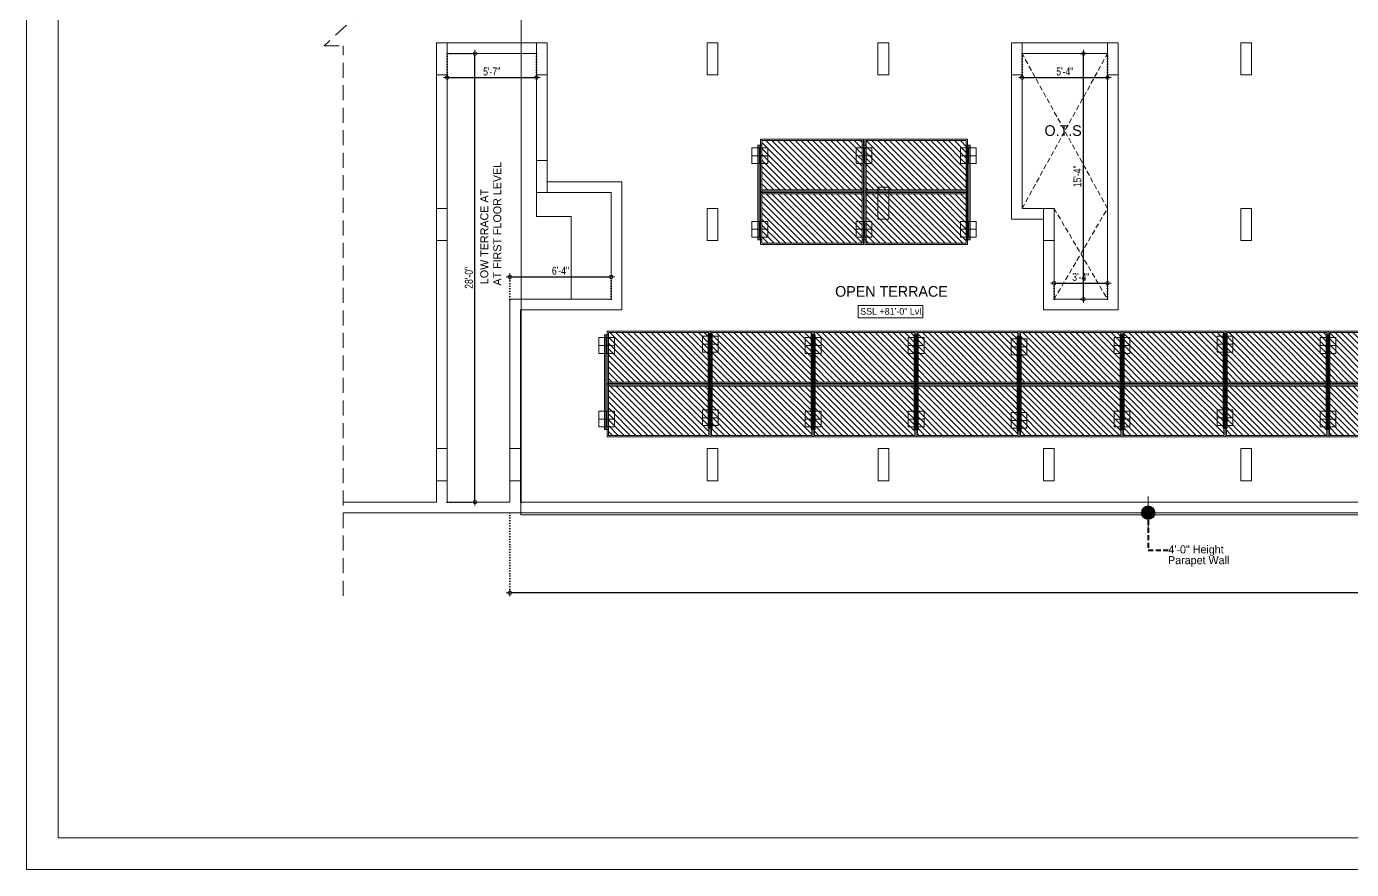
# Model space of a CAD drawing. Header units: inches. Extents: x 13 to 21264, y -72369 to -55.
# Drawn here: x 13323 to 14316, y -72369 to -71737 of the extents above; entities that cross this region are included whole.
import ezdxf

# ---------------------------------------------------------------- set-up
doc = ezdxf.new("R2010")
doc.units = ezdxf.units.IN
doc.header["$LTSCALE"] = 15
doc.header["$MEASUREMENT"] = 0
doc.header["$PDMODE"] = 34
doc.linetypes.add('DOT2', pattern=[0.125, 0, -0.125])
doc.linetypes.add('HIDDEN', pattern=[0.375, 0.25, -0.125])
doc.layers.get('0').update_dxf_attribs({"linetype": 'CONTINUOUS', "lineweight": 13})
doc.layers.get('DEFPOINTS').update_dxf_attribs({"linetype": 'CONTINUOUS', "lineweight": 13})
doc.layers.add('1', color=8, linetype='CONTINUOUS')
doc.layers.add('EL-Lighting', color=7, linetype='CONTINUOUS')
for name, color, linetype, lineweight in [('1P', 252, 'CONTINUOUS', 13), ('A-Wall', 7, 'CONTINUOUS', 40), ('INNER DIM', 30, 'CONTINUOUS', 13), ('parapet wall', 4, 'CONTINUOUS', 13), ('TEXT', 4, 'CONTINUOUS', 13), ('TYPICAL COL ELEVATION', 8, 'CONTINUOUS', 40)]:
    doc.layers.add(name, color=color, linetype=linetype, lineweight=lineweight)
doc.layers.add('LEVLE TEXT', color=7, linetype='CONTINUOUS', true_color=0x0066cc)
doc.styles.add('rob', font='')
doc.styles.add('RS', font='', dxfattribs={"width": 0.8})
doc.styles.get('rob').set_extended_font_data('Century Gothic')
doc.styles.get('RS').set_extended_font_data('Century Gothic')
doc.dimstyles.new('SECTION DIM', dxfattribs={"dimscale": 0.6, "dimtxt": 9, "dimasz": 2, "dimexe": 0, "dimexo": 0, "dimgap": 1, "dimtad": 1, "dimzin": 3, "dimdsep": 46, "dimlunit": 4, "dimtxsty": 'RS', "dimblk1": 'CUT', "dimblk2": 'CUT', "dimsah": 1, "dimcen": 0, "dimclrd": 251, "dimclre": 21, "dimclrt": 4, "dimadec": 0, "dimazin": 0, "dimtfac": 1, "dimtix": 1, "dimtofl": 0, "dimtmove": 2, "dimatfit": 3, "dimfxl": 0, "dimtolj": 1, "dimtzin": 3, "dimarcsym": 0})
doc.dimstyles.new('WORKING DIM-altura', dxfattribs={"dimscale": 0, "dimtxt": 6, "dimasz": 1.5, "dimexe": 0, "dimexo": 0, "dimgap": 2, "dimtad": 1, "dimzin": 3, "dimdsep": 46, "dimlunit": 4, "dimtxsty": 'RS', "dimblk1": 'CUT-15', "dimblk2": 'CUT-15', "dimsah": 1, "dimcen": 0, "dimclrd": 49, "dimclre": 109, "dimclrt": 41, "dimadec": 0, "dimazin": 0, "dimtfac": 0.75, "dimtix": 1, "dimtofl": 0, "dimtmove": 2, "dimatfit": 2, "dimldrblk": 'CUT-15', "dimfxl": 1, "dimtolj": 1, "dimtzin": 3, "dimlwd": -1, "dimlwe": -1, "dimarcsym": 0})

# ---------------------------------------------------------------- blocks, each defined once
blk = doc.blocks.new('CUT')
at = {"layer": 'INNER DIM', "color": 8}
blk.add_line((-1.8, 0), (1.8, 0), dxfattribs=at)
at = {"layer": 'INNER DIM', "color": 9}
blk.add_line((0, 1.8), (0, -1.8), dxfattribs=at)
blk.add_circle((0, 0), 0.9, dxfattribs=at)
blk = doc.blocks.new('*D229')
at = {"layer": 'DEFPOINTS', "color": 0, "transparency": 16777216}
for p in [(13685.04, -72101.64, 0.01), (16236.03, -72131.64), (13685.04, -72161.64)]:
    blk.add_point(p, dxfattribs=at)
at = {"layer": 'INNER DIM', "color": 8, "linetype": 'DOT2', "lineweight": -2, "transparency": 16777216}
for p, q in [((13685.04, -72101.64), (13685.04, -72161.64)), ((16236.03, -72131.64), (16236.03, -72161.64))]:
    blk.add_line(p, q, dxfattribs=at)
at = {"layer": 'INNER DIM', "color": 251, "lineweight": -2, "transparency": 16777216}
blk.add_line((16234.53, -72161.64), (13686.54, -72161.64), dxfattribs=at)
at = {"layer": 'INNER DIM', "color": 251, "lineweight": -2, "transparency": 16777216, "xscale": 1.5, "yscale": 1.5, "zscale": 1.5, "rotation": 180}
blk.add_blockref('CUT', (13685.04, -72161.64), dxfattribs=at)
at = {"layer": 'INNER DIM', "color": 251, "lineweight": -2, "transparency": 16777216, "xscale": 1.5, "yscale": 1.5, "zscale": 1.5}
blk.add_blockref('CUT', (16236.03, -72161.64), dxfattribs=at)
at = {"layer": 'INNER DIM', "color": 7, "lineweight": 0, "transparency": 16777216, "insert": (14960.53, -72156.47), "char_height": 7, "attachment_point": 5, "style": 'RS'}
blk.add_mtext('\\A1;212\'-7"', dxfattribs=at)
blk = doc.blocks.new('*D250')
at = {"layer": 'DEFPOINTS', "color": 0, "transparency": 16777216}
for p in [(14069.03, -71757.63, 0), (14133.03, -71757.63, 0), (14133.03, -71775.63)]:
    blk.add_point(p, dxfattribs=at)
at = {"layer": 'INNER DIM', "color": 21, "linetype": 'DOT2', "lineweight": -2, "transparency": 16777216}
for p, q in [((14069.03, -71757.63), (14069.03, -71775.63)), ((14133.03, -71757.63), (14133.03, -71775.63))]:
    blk.add_line(p, q, dxfattribs=at)
at = {"layer": 'INNER DIM', "color": 251, "lineweight": -2, "transparency": 16777216}
blk.add_line((14070.53, -71775.63), (14131.53, -71775.63), dxfattribs=at)
at = {"layer": 'INNER DIM', "color": 251, "lineweight": -2, "transparency": 16777216, "xscale": 1.5, "yscale": 1.5, "zscale": 1.5, "rotation": 180}
blk.add_blockref('CUT', (14069.03, -71775.63), dxfattribs=at)
at = {"layer": 'INNER DIM', "color": 251, "lineweight": -2, "transparency": 16777216, "xscale": 1.5, "yscale": 1.5, "zscale": 1.5}
blk.add_blockref('CUT', (14133.03, -71775.63), dxfattribs=at)
at = {"layer": 'INNER DIM', "color": 7, "lineweight": 0, "transparency": 16777216, "insert": (14101.03, -71771.06), "char_height": 6, "attachment_point": 5, "style": 'RS'}
blk.add_mtext('\\A1;5\'-4"', dxfattribs=at)
blk = doc.blocks.new('*D251')
at = {"layer": 'DEFPOINTS', "color": 0, "transparency": 16777216}
for p in [(14113.03, -71757.63, 0), (14115.03, -71757.63), (14113.03, -71941.64, 0)]:
    blk.add_point(p, dxfattribs=at)
at = {"layer": 'INNER DIM', "color": 21, "linetype": 'DOT2', "lineweight": -2, "transparency": 16777216}
for p, q in [((14113.03, -71757.63), (14115.03, -71757.63)), ((14113.03, -71941.64), (14115.03, -71941.64))]:
    blk.add_line(p, q, dxfattribs=at)
at = {"layer": 'INNER DIM', "color": 251, "lineweight": -2, "transparency": 16777216}
blk.add_line((14115.03, -71940.14), (14115.03, -71759.13), dxfattribs=at)
at = {"layer": 'INNER DIM', "color": 251, "lineweight": -2, "transparency": 16777216, "xscale": 1.5, "yscale": 1.5, "zscale": 1.5}
for p, rotation in [((14115.03, -71757.63), 90), ((14115.03, -71941.64), 270)]:
    blk.add_blockref('CUT', p, dxfattribs=dict(at, rotation=rotation))
at = {"layer": 'INNER DIM', "color": 7, "lineweight": 0, "transparency": 16777216, "insert": (14110.46, -71849.64), "char_height": 6, "attachment_point": 5, "rotation": 90, "style": 'RS'}
blk.add_mtext('\\A1;15\'-4"', dxfattribs=at)
blk = doc.blocks.new('*D252')
at = {"layer": 'DEFPOINTS', "color": 0, "transparency": 16777216}
for p in [(14133.03, -71929.64), (14093.03, -71941.64, 0), (14133.03, -71941.64, 0)]:
    blk.add_point(p, dxfattribs=at)
at = {"layer": 'INNER DIM', "color": 21, "linetype": 'DOT2', "lineweight": -2, "transparency": 16777216}
for p, q in [((14093.03, -71941.64), (14093.03, -71929.64)), ((14133.03, -71941.64), (14133.03, -71929.64))]:
    blk.add_line(p, q, dxfattribs=at)
at = {"layer": 'INNER DIM', "color": 251, "lineweight": -2, "transparency": 16777216}
blk.add_line((14094.53, -71929.64), (14131.53, -71929.64), dxfattribs=at)
at = {"layer": 'INNER DIM', "color": 251, "lineweight": -2, "transparency": 16777216, "xscale": 1.5, "yscale": 1.5, "zscale": 1.5, "rotation": 180}
blk.add_blockref('CUT', (14093.03, -71929.64), dxfattribs=at)
at = {"layer": 'INNER DIM', "color": 251, "lineweight": -2, "transparency": 16777216, "xscale": 1.5, "yscale": 1.5, "zscale": 1.5}
blk.add_blockref('CUT', (14133.03, -71929.64), dxfattribs=at)
at = {"layer": 'INNER DIM', "color": 7, "lineweight": 0, "transparency": 16777216, "insert": (14113.03, -71925.06), "char_height": 6, "attachment_point": 5, "style": 'RS'}
blk.add_mtext('\\A1;3\'-4"', dxfattribs=at)
blk = doc.blocks.new('*D260')
at = {"layer": 'DEFPOINTS', "color": 0, "transparency": 16777216}
for p in [(13638.04, -71757.63, 0.01), (13705.03, -71757.63, 0.01), (13705.03, -71775.62)]:
    blk.add_point(p, dxfattribs=at)
at = {"layer": 'INNER DIM', "color": 21, "linetype": 'DOT2', "lineweight": -2, "transparency": 16777216}
for p, q in [((13638.04, -71757.63), (13638.04, -71775.62)), ((13705.03, -71757.63), (13705.03, -71775.62))]:
    blk.add_line(p, q, dxfattribs=at)
at = {"layer": 'INNER DIM', "color": 251, "lineweight": -2, "transparency": 16777216}
blk.add_line((13639.54, -71775.62), (13703.53, -71775.62), dxfattribs=at)
at = {"layer": 'INNER DIM', "color": 251, "lineweight": -2, "transparency": 16777216, "xscale": 1.5, "yscale": 1.5, "zscale": 1.5, "rotation": 180}
blk.add_blockref('CUT', (13638.04, -71775.62), dxfattribs=at)
at = {"layer": 'INNER DIM', "color": 251, "lineweight": -2, "transparency": 16777216, "xscale": 1.5, "yscale": 1.5, "zscale": 1.5}
blk.add_blockref('CUT', (13705.03, -71775.62), dxfattribs=at)
at = {"layer": 'INNER DIM', "color": 7, "lineweight": 0, "transparency": 16777216, "insert": (13671.53, -71771.05), "char_height": 6, "attachment_point": 5, "style": 'RS'}
blk.add_mtext('\\A1;5\'-7"', dxfattribs=at)
blk = doc.blocks.new('*D261')
at = {"layer": 'DEFPOINTS', "color": 0, "transparency": 16777216}
for p in [(13761.03, -71924.96), (13685.04, -71941.64, 0.01), (13761.03, -71941.64, 0.01)]:
    blk.add_point(p, dxfattribs=at)
at = {"layer": 'INNER DIM', "color": 21, "linetype": 'DOT2', "lineweight": -2, "transparency": 16777216}
for p, q in [((13685.04, -71941.64), (13685.04, -71924.96)), ((13761.03, -71941.64), (13761.03, -71924.96))]:
    blk.add_line(p, q, dxfattribs=at)
at = {"layer": 'INNER DIM', "color": 251, "lineweight": -2, "transparency": 16777216}
blk.add_line((13686.54, -71924.96), (13759.53, -71924.96), dxfattribs=at)
at = {"layer": 'INNER DIM', "color": 251, "lineweight": -2, "transparency": 16777216, "xscale": 1.5, "yscale": 1.5, "zscale": 1.5, "rotation": 180}
blk.add_blockref('CUT', (13685.04, -71924.96), dxfattribs=at)
at = {"layer": 'INNER DIM', "color": 251, "lineweight": -2, "transparency": 16777216, "xscale": 1.5, "yscale": 1.5, "zscale": 1.5}
blk.add_blockref('CUT', (13761.03, -71924.96), dxfattribs=at)
at = {"layer": 'INNER DIM', "color": 7, "lineweight": 0, "transparency": 16777216, "insert": (13723.03, -71920.39), "char_height": 6, "attachment_point": 5, "style": 'RS'}
blk.add_mtext('\\A1;6\'-4"', dxfattribs=at)
blk = doc.blocks.new('*D262')
at = {"layer": 'DEFPOINTS', "color": 0, "transparency": 16777216}
for p in [(13638.04, -71757.63, 0.01), (13658.98, -71757.63), (13638.04, -72093.64, 0.01)]:
    blk.add_point(p, dxfattribs=at)
at = {"layer": 'INNER DIM', "color": 21, "linetype": 'DOT2', "lineweight": -2, "transparency": 16777216}
for p, q in [((13638.04, -71757.63), (13658.98, -71757.63)), ((13638.04, -72093.64), (13658.98, -72093.64))]:
    blk.add_line(p, q, dxfattribs=at)
at = {"layer": 'INNER DIM', "color": 251, "lineweight": -2, "transparency": 16777216}
blk.add_line((13658.98, -72092.14), (13658.98, -71759.13), dxfattribs=at)
at = {"layer": 'INNER DIM', "color": 251, "lineweight": -2, "transparency": 16777216, "xscale": 1.5, "yscale": 1.5, "zscale": 1.5}
for p, rotation in [((13658.98, -71757.63), 90), ((13658.98, -72093.64), 270)]:
    blk.add_blockref('CUT', p, dxfattribs=dict(at, rotation=rotation))
at = {"layer": 'INNER DIM', "color": 7, "lineweight": 0, "transparency": 16777216, "insert": (13654.41, -71925.63), "char_height": 6, "attachment_point": 5, "rotation": 90, "style": 'RS'}
blk.add_mtext('\\A1;28\'-0"', dxfattribs=at)
blk = doc.blocks.new('CUT-15')
h = blk.add_hatch(color=256)
h.dxf.hatch_style = 1
edge = h.paths.add_edge_path()
edge.add_arc((0, 0), 0.638, -180, 180)
for p, q in [((0, -1.51), (0, 1.51)), ((1.51, 0), (-1.51, 0))]:
    blk.add_line(p, q)
blk.add_circle((0, 0), 0.638)
blk = doc.blocks.new('Waaree-325 Wp')
at = {"linetype": 'ByBlock', "true_color": 0xf8d731}
h = blk.add_hatch(dxfattribs=at)
h.set_pattern_fill('ANSI31', color=40, scale=25)
h.set_pattern_definition([(45, (-1275.805, 28322.5938), (-2.2097087, 2.2097087), [])])
h.paths.add_polyline_path([(1, 1), (37.96875, 1), (37.96875, 76.171875), (1, 76.171875)])
at = {"color": 40, "linetype": 'ByBlock', "true_color": 0xf8d731}
for p, q in [((0, 77.171875), (0, 0)), ((0, 77.171875), (38.96875, 77.171875)), ((1, 76.171875), (1, 1)), ((1, 76.171875), (37.96875, 76.171875)), ((37.96875, 76.171875), (37.96875, 1)), ((38.96875, 77.171875), (38.96875, 0)), ((38.96875, 0), (0, 0)), ((37.96875, 1), (1, 1))]:
    blk.add_line(p, q, dxfattribs=at)

msp = doc.modelspace()

# ---------------------------------------------------------------- linework, layer by layer
at = {"color": 7, "lineweight": 0, "ltscale": 3}
for points in [[(13322.853, -70195.499), (17088.523, -70195.499), (17088.523, -72368.968), (13322.853, -72368.968)], [(13346.514, -70219.16), (17064.862, -70219.16), (17064.862, -72345.307), (13346.514, -72345.307)]]:
    msp.add_lwpolyline(points, close=True, dxfattribs=at)
at = {"color": 1, "lineweight": 0, "ltscale": 3}
msp.add_lwpolyline([(13693.612, -72094.491), (13693.612, -71345.76), (15814.916, -71345.76), (15814.916, -71008.659), (15557.633, -71008.659), (15557.633, -70939.717), (15405.118, -70939.717), (15405.118, -70580.336), (16223.368, -70580.336), (16223.368, -70936.992), (16023.822, -70936.992), (16023.822, -71006.061), (16023.822, -71340.974), (16053.647, -71340.974), (16053.647, -71313.444), (16239.054, -71313.444), (16239.054, -72103.233), (13693.261, -72103.233), (13693.261, -72093.122), (13693.261, -72090.418), (13693.631, -72090.418)], dxfattribs=at)
at = {"layer": '1', "linetype": 'HIDDEN', "lineweight": 0, "ltscale": 3, "elevation": -0.017}
for points in [[(13560.123, -71724.761), (13575.027, -71724.761), (13545.961, -71751.747), (13560.123, -71751.747)], [(13560.123, -72163.81), (13560.123, -71751.747)]]:
    msp.add_lwpolyline(points, dxfattribs=at)
at = {"layer": '1', "linetype": 'HIDDEN', "lineweight": 0, "elevation": -0.025}
for points in [[(14133.035, -71873.635), (14069.035, -71757.635)], [(14069.035, -71873.635), (14133.034, -71757.635)], [(14093.035, -71873.635), (14133.035, -71941.635)], [(14093.035, -71941.635), (14133.035, -71873.635)]]:
    msp.add_lwpolyline(points, dxfattribs=at)
at = {"layer": '1P', "lineweight": 0, "ltscale": 3, "elevation": -0.009}
msp.add_lwpolyline([(13705.035, -71861.635), (13705.035, -71879.634), (13731.035, -71879.634), (13731.035, -71941.635)], dxfattribs=at)
at = {"layer": 'EL-Lighting', "lineweight": 0}
for p, q in [((13871.97, -71897.129, 0), (13871.97, -71826.263, 0)), ((13871.97, -71826.263, 0), (13872.462, -71826.263, 0)), ((13872.954, -71826.263, 0), (13872.954, -71897.129, 0)), ((13873.938, -71826.263, 0), (13873.938, -71834.137, 0)), ((13950.126, -71897.129, 0), (13950.126, -71826.263, 0)), ((13950.126, -71826.263, 0), (13950.618, -71826.263, 0)), ((13951.11, -71826.263, 0), (13951.11, -71897.129, 0)), ((13952.094, -71826.263, 0), (13952.094, -71834.137, 0)), ((14028.235, -71897.129, 0), (14028.235, -71826.263, 0)), ((14028.235, -71826.263, 0), (14028.727, -71826.263, 0)), ((14029.219, -71826.263, 0), (14029.219, -71897.129, 0)), ((14030.203, -71826.263, 0), (14030.203, -71834.137, 0)), ((13878.368, -71834.137, 0), (13866.557, -71834.137, 0)), ((13873.938, -71834.137, 0), (13870.986, -71834.137, 0)), ((13872.462, -71828.232, 0), (13872.462, -71840.043, 0)), ((13956.524, -71834.137, 0), (13944.713, -71834.137, 0)), ((13952.094, -71834.137, 0), (13949.142, -71834.137, 0)), ((13950.618, -71828.232, 0), (13950.618, -71840.043, 0)), ((14034.633, -71834.137, 0), (14022.822, -71834.137, 0)), ((14030.203, -71834.137, 0), (14027.251, -71834.137, 0)), ((14028.727, -71828.232, 0), (14028.727, -71840.043, 0)), ((13872.462, -71883.35, 0), (13872.462, -71895.161, 0)), ((13950.618, -71883.35, 0), (13950.618, -71895.161, 0)), ((14028.727, -71883.35, 0), (14028.727, -71895.161, 0)), ((13878.368, -71889.255, 0), (13866.557, -71889.255, 0)), ((13873.938, -71889.255, 0), (13870.986, -71889.255, 0)), ((13873.938, -71897.129, 0), (13873.938, -71889.255, 0)), ((13956.524, -71889.255, 0), (13944.713, -71889.255, 0)), ((13952.094, -71889.255, 0), (13949.142, -71889.255, 0)), ((13952.094, -71897.129, 0), (13952.094, -71889.255, 0)), ((14034.633, -71889.255, 0), (14022.822, -71889.255, 0)), ((14030.203, -71889.255, 0), (14027.251, -71889.255, 0)), ((14030.203, -71897.129, 0), (14030.203, -71889.255, 0)), ((13763.524, -71976.313, 0), (13751.713, -71976.313, 0)), ((13759.094, -71976.313, 0), (13756.142, -71976.313, 0)), ((13757.126, -72039.305, 0), (13757.126, -71968.439, 0)), ((13757.126, -71968.439, 0), (13757.618, -71968.439, 0)), ((13757.618, -71970.408, 0), (13757.618, -71982.219, 0)), ((13758.11, -71968.439, 0), (13758.11, -72039.305, 0)), ((13759.094, -71968.439, 0), (13759.094, -71976.313, 0)), ((13841.204, -71975.313, 0), (13829.393, -71975.313, 0)), ((13836.774, -71975.313, 0), (13833.822, -71975.313, 0)), ((13834.806, -72038.305, 0), (13834.806, -71967.439, 0)), ((13834.806, -71967.439, 0), (13835.298, -71967.439, 0)), ((13835.298, -71969.408, 0), (13835.298, -71981.219, 0)), ((13835.79, -71967.439, 0), (13835.79, -72038.305, 0)), ((13836.774, -71967.439, 0), (13836.774, -71975.313, 0)), ((13918.36, -71976.313, 0), (13906.549, -71976.313, 0)), ((13913.93, -71976.313, 0), (13910.978, -71976.313, 0)), ((13911.962, -72039.305, 0), (13911.962, -71968.439, 0)), ((13911.962, -71968.439, 0), (13912.454, -71968.439, 0)), ((13912.454, -71970.408, 0), (13912.454, -71982.219, 0)), ((13912.946, -71968.439, 0), (13912.946, -72039.305, 0)), ((13913.93, -71968.439, 0), (13913.93, -71976.313, 0)), ((13995.531, -71976.313, 0), (13983.72, -71976.313, 0)), ((13991.102, -71976.313, 0), (13988.15, -71976.313, 0)), ((13989.134, -72039.305, 0), (13989.134, -71968.439, 0)), ((13989.134, -71968.439, 0), (13989.626, -71968.439, 0)), ((13989.626, -71970.408, 0), (13989.626, -71982.219, 0)), ((13990.118, -71968.439, 0), (13990.118, -72039.305, 0)), ((13991.102, -71968.439, 0), (13991.102, -71976.313, 0)), ((14066.306, -72040.305, 0), (14066.306, -71969.439, 0)), ((14066.306, -71969.439, 0), (14066.798, -71969.439, 0)), ((14066.798, -71971.408, 0), (14066.798, -71983.219, 0)), ((14067.29, -71969.439, 0), (14067.29, -72040.305, 0)), ((14068.274, -71969.439, 0), (14068.274, -71977.313, 0)), ((14149.875, -71976.313, 0), (14138.064, -71976.313, 0)), ((14145.446, -71976.313, 0), (14142.494, -71976.313, 0)), ((14143.478, -72039.305, 0), (14143.478, -71968.439, 0)), ((14143.478, -71968.439, 0), (14143.97, -71968.439, 0)), ((14143.97, -71970.408, 0), (14143.97, -71982.219, 0)), ((14144.462, -71968.439, 0), (14144.462, -72039.305, 0)), ((14145.446, -71968.439, 0), (14145.446, -71976.313, 0)), ((14227.063, -71975.313, 0), (14215.252, -71975.313, 0)), ((14222.633, -71975.313, 0), (14219.681, -71975.313, 0)), ((14220.665, -72038.305, 0), (14220.665, -71967.439, 0)), ((14220.665, -71967.439, 0), (14221.158, -71967.439, 0)), ((14221.158, -71969.408, 0), (14221.158, -71981.219, 0)), ((14221.649, -71967.439, 0), (14221.649, -72038.305, 0)), ((14222.633, -71967.439, 0), (14222.633, -71975.313, 0)), ((14304.219, -71976.313, 0), (14292.408, -71976.313, 0)), ((14299.789, -71976.313, 0), (14296.837, -71976.313, 0)), ((14297.821, -72039.305, 0), (14297.821, -71968.439, 0)), ((14297.821, -71968.439, 0), (14298.313, -71968.439, 0)), ((14298.313, -71970.408, 0), (14298.313, -71982.219, 0)), ((14298.805, -71968.439, 0), (14298.805, -72039.305, 0)), ((14299.789, -71968.439, 0), (14299.789, -71976.313, 0)), ((14072.703, -71977.313, 0), (14060.892, -71977.313, 0)), ((14068.274, -71977.313, 0), (14065.322, -71977.313, 0)), ((13757.618, -72025.526, 0), (13757.618, -72037.337, 0)), ((13835.298, -72024.526, 0), (13835.298, -72036.337, 0)), ((13912.454, -72025.526, 0), (13912.454, -72037.337, 0)), ((13989.626, -72025.526, 0), (13989.626, -72037.337, 0)), ((14066.798, -72026.526, 0), (14066.798, -72038.337, 0)), ((14143.97, -72025.526, 0), (14143.97, -72037.337, 0)), ((14221.158, -72024.526, 0), (14221.158, -72036.337, 0)), ((14298.313, -72025.526, 0), (14298.313, -72037.337, 0)), ((13763.524, -72031.431, 0), (13751.713, -72031.431, 0)), ((13759.094, -72031.431, 0), (13756.142, -72031.431, 0)), ((13759.094, -72039.305, 0), (13759.094, -72031.431, 0)), ((13841.204, -72030.431, 0), (13829.393, -72030.431, 0)), ((13836.774, -72030.431, 0), (13833.822, -72030.431, 0)), ((13836.774, -72038.305, 0), (13836.774, -72030.431, 0)), ((13918.36, -72031.431, 0), (13906.549, -72031.431, 0)), ((13913.93, -72031.431, 0), (13910.978, -72031.431, 0)), ((13913.93, -72039.305, 0), (13913.93, -72031.431, 0)), ((13995.531, -72031.431, 0), (13983.72, -72031.431, 0)), ((13991.102, -72031.431, 0), (13988.15, -72031.431, 0)), ((13991.102, -72039.305, 0), (13991.102, -72031.431, 0)), ((14072.703, -72032.431, 0), (14060.892, -72032.431, 0)), ((14068.274, -72032.431, 0), (14065.322, -72032.431, 0)), ((14068.274, -72040.305, 0), (14068.274, -72032.431, 0)), ((14149.875, -72031.431, 0), (14138.064, -72031.431, 0)), ((14145.446, -72031.431, 0), (14142.494, -72031.431, 0)), ((14145.446, -72039.305, 0), (14145.446, -72031.431, 0)), ((14227.063, -72030.431, 0), (14215.252, -72030.431, 0)), ((14222.633, -72030.431, 0), (14219.681, -72030.431, 0)), ((14222.633, -72038.305, 0), (14222.633, -72030.431, 0)), ((14304.219, -72031.431, 0), (14292.408, -72031.431, 0)), ((14299.789, -72031.431, 0), (14296.837, -72031.431, 0)), ((14299.789, -72039.305, 0), (14299.789, -72031.431, 0))]:
    msp.add_line(p, q, dxfattribs=at)
at = {"layer": 'EL-Lighting', "lineweight": 0, "elevation": 0}
for points in [[(13870.986, -71826.263), (13873.938, -71826.263), (13873.938, -71897.129), (13870.986, -71897.129)], [(13949.142, -71826.263), (13952.094, -71826.263), (13952.094, -71897.129), (13949.142, -71897.129)], [(14027.251, -71826.263), (14030.203, -71826.263), (14030.203, -71897.129), (14027.251, -71897.129)], [(13866.557, -71828.232), (13878.368, -71828.232), (13878.368, -71840.043), (13866.557, -71840.043)], [(13944.713, -71828.232), (13956.524, -71828.232), (13956.524, -71840.043), (13944.713, -71840.043)], [(14022.822, -71828.232), (14034.633, -71828.232), (14034.633, -71840.043), (14022.822, -71840.043)], [(13866.557, -71883.35), (13878.368, -71883.35), (13878.368, -71895.161), (13866.557, -71895.161)], [(13944.713, -71883.35), (13956.524, -71883.35), (13956.524, -71895.161), (13944.713, -71895.161)], [(14022.822, -71883.35), (14034.633, -71883.35), (14034.633, -71895.161), (14022.822, -71895.161)], [(13751.713, -71970.408), (13763.524, -71970.408), (13763.524, -71982.219), (13751.713, -71982.219)], [(13756.142, -71968.439), (13759.094, -71968.439), (13759.094, -72039.305), (13756.142, -72039.305)], [(13829.393, -71969.408), (13841.204, -71969.408), (13841.204, -71981.219), (13829.393, -71981.219)], [(13833.822, -71967.439), (13836.774, -71967.439), (13836.774, -72038.305), (13833.822, -72038.305)], [(13906.549, -71970.408), (13918.36, -71970.408), (13918.36, -71982.219), (13906.549, -71982.219)], [(13910.978, -71968.439), (13913.93, -71968.439), (13913.93, -72039.305), (13910.978, -72039.305)], [(13983.72, -71970.408), (13995.531, -71970.408), (13995.531, -71982.219), (13983.72, -71982.219)], [(13988.15, -71968.439), (13991.102, -71968.439), (13991.102, -72039.305), (13988.15, -72039.305)], [(14060.892, -71971.408), (14072.703, -71971.408), (14072.703, -71983.219), (14060.892, -71983.219)], [(14065.322, -71969.439), (14068.274, -71969.439), (14068.274, -72040.305), (14065.322, -72040.305)], [(14138.064, -71970.408), (14149.875, -71970.408), (14149.875, -71982.219), (14138.064, -71982.219)], [(14142.494, -71968.439), (14145.446, -71968.439), (14145.446, -72039.305), (14142.494, -72039.305)], [(14215.252, -71969.408), (14227.063, -71969.408), (14227.063, -71981.219), (14215.252, -71981.219)], [(14219.681, -71967.439), (14222.633, -71967.439), (14222.633, -72038.305), (14219.681, -72038.305)], [(14292.408, -71970.408), (14304.219, -71970.408), (14304.219, -71982.219), (14292.408, -71982.219)], [(14296.837, -71968.439), (14299.789, -71968.439), (14299.789, -72039.305), (14296.837, -72039.305)], [(13751.713, -72025.526), (13763.524, -72025.526), (13763.524, -72037.337), (13751.713, -72037.337)], [(13829.393, -72024.526), (13841.204, -72024.526), (13841.204, -72036.337), (13829.393, -72036.337)], [(13906.549, -72025.526), (13918.36, -72025.526), (13918.36, -72037.337), (13906.549, -72037.337)], [(13983.72, -72025.526), (13995.531, -72025.526), (13995.531, -72037.337), (13983.72, -72037.337)], [(14060.892, -72026.526), (14072.703, -72026.526), (14072.703, -72038.337), (14060.892, -72038.337)], [(14138.064, -72025.526), (14149.875, -72025.526), (14149.875, -72037.337), (14138.064, -72037.337)], [(14215.252, -72024.526), (14227.063, -72024.526), (14227.063, -72036.337), (14215.252, -72036.337)], [(14292.408, -72025.526), (14304.219, -72025.526), (14304.219, -72037.337), (14292.408, -72037.337)]]:
    msp.add_lwpolyline(points, close=True, dxfattribs=at)
at = {"layer": 'LEVLE TEXT', "lineweight": 0, "elevation": -0.022}
msp.add_lwpolyline([(13946.084, -71946.295), (13994.557, -71946.295), (13994.557, -71955.693), (13946.084, -71955.693)], close=True, dxfattribs=at)
at = {"layer": 'parapet wall', "lineweight": 0, "ltscale": 3}
for p, q in [((13705.035, -71757.632, -0.009), (13638.036, -71757.632, -0.009)), ((13638.036, -71757.632, -0.009), (13638.036, -72093.636, -0.009)), ((13705.035, -71861.635, -0.009), (13705.035, -71757.632, -0.009)), ((14141.034, -71749.632, -0.009), (14061.035, -71749.635, -0.025)), ((14061.035, -71749.635, -0.025), (14061.035, -71881.635, -0.025)), ((14133.034, -71757.635, -0.025), (14069.035, -71757.635, -0.025)), ((14069.035, -71757.635, -0.025), (14069.035, -71873.635, -0.025)), ((14133.035, -71941.635, -0.025), (14133.034, -71757.635, -0.025)), ((14141.035, -71949.635, -0.025), (14141.034, -71749.634, -0.009)), ((13761.035, -71861.635, -0.009), (13705.035, -71861.635, -0.009)), ((13761.035, -71941.635, -0.009), (13761.035, -71861.635, -0.009)), ((14069.035, -71873.635, -0.025), (14093.035, -71873.635, -0.025)), ((14093.035, -71873.635, -0.025), (14093.035, -71941.635, -0.025)), ((14061.035, -71881.635, -0.025), (14085.035, -71881.635, -0.025)), ((14085.035, -71881.635, -0.025), (14085.035, -71949.635, -0.025)), ((13685.036, -72093.636, -0.009), (13685.036, -71941.635, -0.009)), ((13685.036, -71941.635, -0.009), (13761.035, -71941.635, -0.009)), ((14093.035, -71941.635, -0.025), (14133.035, -71941.635, -0.025)), ((14085.035, -71949.635, -0.025), (14141.035, -71949.635, -0.025)), ((14497.035, -72101.636, -0.009), (13685.036, -72101.636, -0.009)), ((13685.036, -72101.636, -0.009), (13685.036, -72101.636, -0.009))]:
    msp.add_line(p, q, dxfattribs=at)
at = {"layer": 'parapet wall', "lineweight": 0, "ltscale": 3, "elevation": -0.009}
for points in [[(14489.035, -71897.634), (14489.035, -72093.636), (13693.036, -72093.636), (13693.036, -71949.635), (13769.035, -71949.635), (13769.035, -71853.635), (13713.035, -71853.635), (13713.035, -71749.632), (13630.036, -71749.632), (13630.036, -72093.636), (13560.123, -72093.636)], [(14489.035, -71897.634), (14489.035, -72093.636), (13693.036, -72093.636), (13693.036, -71949.635), (13769.035, -71949.635), (13769.035, -71853.635), (13713.035, -71853.635), (13713.035, -71749.632), (13630.036, -71749.632), (13630.036, -72093.636), (13560.123, -72093.636)], [(13638.036, -72093.636), (13685.036, -72093.636)], [(13560.123, -72101.636), (13685.036, -72101.636)]]:
    msp.add_lwpolyline(points, dxfattribs=at)
at = {"layer": 'TYPICAL COL ELEVATION', "lineweight": 0, "ltscale": 3}
for points, elevation in [([(13630.034, -71773.632), (13638.034, -71773.632), (13638.034, -71749.632), (13630.034, -71749.632)], -0.005), ([(13705.034, -71773.634), (13713.034, -71773.634), (13713.034, -71749.634), (13705.034, -71749.634)], -0.009), ([(13833.034, -71749.634), (13841.034, -71749.634), (13841.034, -71773.634), (13833.034, -71773.634)], -0.009), ([(13961.034, -71749.634), (13969.034, -71749.634), (13969.034, -71773.634), (13961.034, -71773.634)], -0.009), ([(14061.034, -71773.634), (14069.034, -71773.634), (14069.034, -71749.634), (14061.034, -71749.634)], -0.009), ([(14133.034, -71773.634), (14141.034, -71773.634), (14141.034, -71749.634), (14133.034, -71749.634)], -0.009), ([(14233.04, -71749.634), (14241.04, -71749.634), (14241.04, -71773.634), (14233.04, -71773.634)], -0.013), ([(13705.034, -71861.634), (13713.034, -71861.634), (13713.034, -71837.634), (13705.034, -71837.634)], -0.009), ([(13961.034, -71857.634), (13969.034, -71857.634), (13969.034, -71881.634), (13961.034, -71881.634)], -0.017), ([(13630.034, -71897.634), (13638.034, -71897.634), (13638.034, -71873.634), (13630.034, -71873.634)], 0.001), ([(13833.034, -71873.634), (13841.034, -71873.634), (13841.034, -71897.634), (13833.034, -71897.634)], -0.017), ([(14085.034, -71897.634), (14093.034, -71897.634), (14093.034, -71873.634), (14085.034, -71873.634)], -0.009), ([(14233.04, -71873.634), (14241.04, -71873.634), (14241.04, -71897.634), (14233.04, -71897.634)], -0.013), ([(13630.034, -72053.633), (13638.034, -72053.633), (13638.034, -72077.633), (13630.034, -72077.633)], -0.013), ([(13685.035, -72053.635), (13693.035, -72053.635), (13693.035, -72077.635), (13685.035, -72077.635)], -0.009), ([(13833.034, -72053.635), (13841.034, -72053.635), (13841.034, -72077.635), (13833.034, -72077.635)], -0.009), ([(13961.035, -72053.635), (13969.035, -72053.635), (13969.035, -72077.635), (13961.035, -72077.635)], -0.009), ([(14085.034, -72053.635), (14093.034, -72053.635), (14093.034, -72077.635), (14085.034, -72077.635)], -0.009), ([(14233.04, -72053.636), (14241.04, -72053.636), (14241.04, -72077.636), (14233.04, -72077.636)], -0.013)]:
    msp.add_lwpolyline(points, close=True, dxfattribs=dict(at, elevation=elevation))

# ---------------------------------------------------------------- block references
at = {"linetype": 'ByBlock', "lineweight": 0, "rotation": 270}
for p in [(13872.954, -71821.79, 0), (13951.063, -71821.79, 0), (13872.954, -71861.759, 0), (13951.063, -71861.759, 0), (13758.11, -71965.727, 0), (13835.282, -71965.727, 0), (13912.454, -71965.727, 0), (13989.626, -71965.727, 0), (14066.798, -71965.727, 0), (14143.97, -71965.727, 0), (14221.142, -71965.727, 0), (14298.313, -71965.727, 0), (13758.11, -72005.696, 0), (13835.282, -72005.696, 0), (13912.454, -72005.696, 0), (13989.626, -72005.696, 0), (14066.798, -72005.696, 0), (14143.97, -72005.696, 0), (14221.142, -72005.696, 0), (14298.313, -72005.696, 0)]:
    msp.add_blockref('Waaree-325 Wp', p, dxfattribs=at)

# ---------------------------------------------------------------- texts
at = {"layer": 'LEVLE TEXT', "lineweight": 0, "style": 'rob'}
msp.add_text('SSL +81\'-0" Lvl. ', height=5, dxfattribs=at).set_placement((13947.674, -71953.234, -0.022))
at = {"layer": 'TEXT', "lineweight": 0, "style": 'rob'}
for s, height, rotation, p in [('O.T.S', 8, 359.999901, (14085.807, -71819.299, -0.036)), ('AT FIRST FLOOR LEVEL', 6, 90, (13678.68, -71931.484, -0.009)), ('LOW TERRACE AT ', 6, 90, (13668.969, -71930.371, -0.009)), ('OPEN TERRACE', 8, 359.999901, (13928.909, -71939.799, -0.031))]:
    msp.add_text(s, height=height, rotation=rotation, dxfattribs=at).set_placement(p)
for s, p in [('4\'-0" Height ', (14178.717, -72132.122, -0.047)), ('Parapet Wall', (14178.436, -72140.181, -0.047))]:
    msp.add_text(s, height=6, dxfattribs=at).set_placement(p)

# ---------------------------------------------------------------- dimensions: what is measured, and where the dimension line sits
at = {"layer": 'INNER DIM', "lineweight": 0}
for base, p1, p2, override, picture, middle in [((13705.034, -71775.621, -0.009), (13638.036, -71757.632, 0.004), (13705.034, -71757.632, 0.004), {"dimscale": 1, "dimtxt": 6, "dimasz": 1.5, "dimclrt": 7, "dimfxl": 2}, '*D260', (13671.535, -71771.05, -0.009)), ((14133.034, -71775.635, -0.009), (14069.035, -71757.635, -0.011), (14133.034, -71757.635, -0.011), {"dimscale": 1, "dimtxt": 6, "dimasz": 1.5, "dimclrt": 7, "dimfxl": 2}, '*D250', (14101.034, -71771.064, -0.009)), ((13761.034, -71924.957, -0.009), (13685.035, -71941.635, 0.004), (13761.034, -71941.635, 0.004), {"dimscale": 1, "dimtxt": 6, "dimasz": 1.5, "dimclrt": 7, "dimfxl": 2}, '*D261', (13723.035, -71920.386, -0.009)), ((14133.034, -71929.635, -0.009), (14093.034, -71941.635, -0.011), (14133.034, -71941.635, -0.011), {"dimscale": 1, "dimtxt": 6, "dimasz": 1.5, "dimclrt": 7, "dimfxl": 2}, '*D252', (14113.034, -71925.064, -0.009)), ((13685.035, -72161.636, -0.009), (16236.034, -72131.636, -0.009), (13685.035, -72101.636, 0.004), {"dimscale": 1, "dimtxt": 7, "dimasz": 1.5, "dimclre": 8, "dimclrt": 7, "dimfxl": 2}, '*D229', (14960.535, -72156.47, -0.009))]:
    dim = msp.add_linear_dim(base=base, p1=p1, p2=p2, dimstyle='SECTION DIM', override=override, dxfattribs=at)
    dim.commit()
    dim.dimension.update_dxf_attribs({"geometry": picture, "text_midpoint": middle})
for base, p1, p2, picture, middle in [((13658.981, -71757.632, -0.009), (13638.036, -72093.636, 0.004), (13638.036, -71757.632, 0.004), '*D262', (13654.409, -71925.634, -0.009)), ((14115.034, -71757.635, -0.009), (14113.034, -71941.635, -0.011), (14113.034, -71757.635, -0.011), '*D251', (14110.462, -71849.635, -0.009))]:
    dim = msp.add_linear_dim(base=base, p1=p1, p2=p2, angle=90, dimstyle='SECTION DIM', override={"dimscale": 1, "dimtxt": 6, "dimasz": 1.5, "dimclrt": 7, "dimfxl": 2}, dxfattribs=at)
    dim.commit()
    dim.dimension.update_dxf_attribs({"geometry": picture, "text_midpoint": middle})

# ---------------------------------------------------------------- leaders
at = {"layer": 'A-Wall', "color": 1, "linetype": 'HIDDEN', "lineweight": 0}
msp.add_leader([(14163.537, -72101.636, -0.017), (14163.537, -72129.789, -0.017), (14178.835, -72129.789, -0.017)], dimstyle='WORKING DIM-altura', override={"dimscale": 1, "dimasz": 8, "dimtad": 0, "dimfxl": 0, "dimfxlon": 1, "dimarcsym": 2}, dxfattribs=at)

doc.saveas('drawing.dxf')
